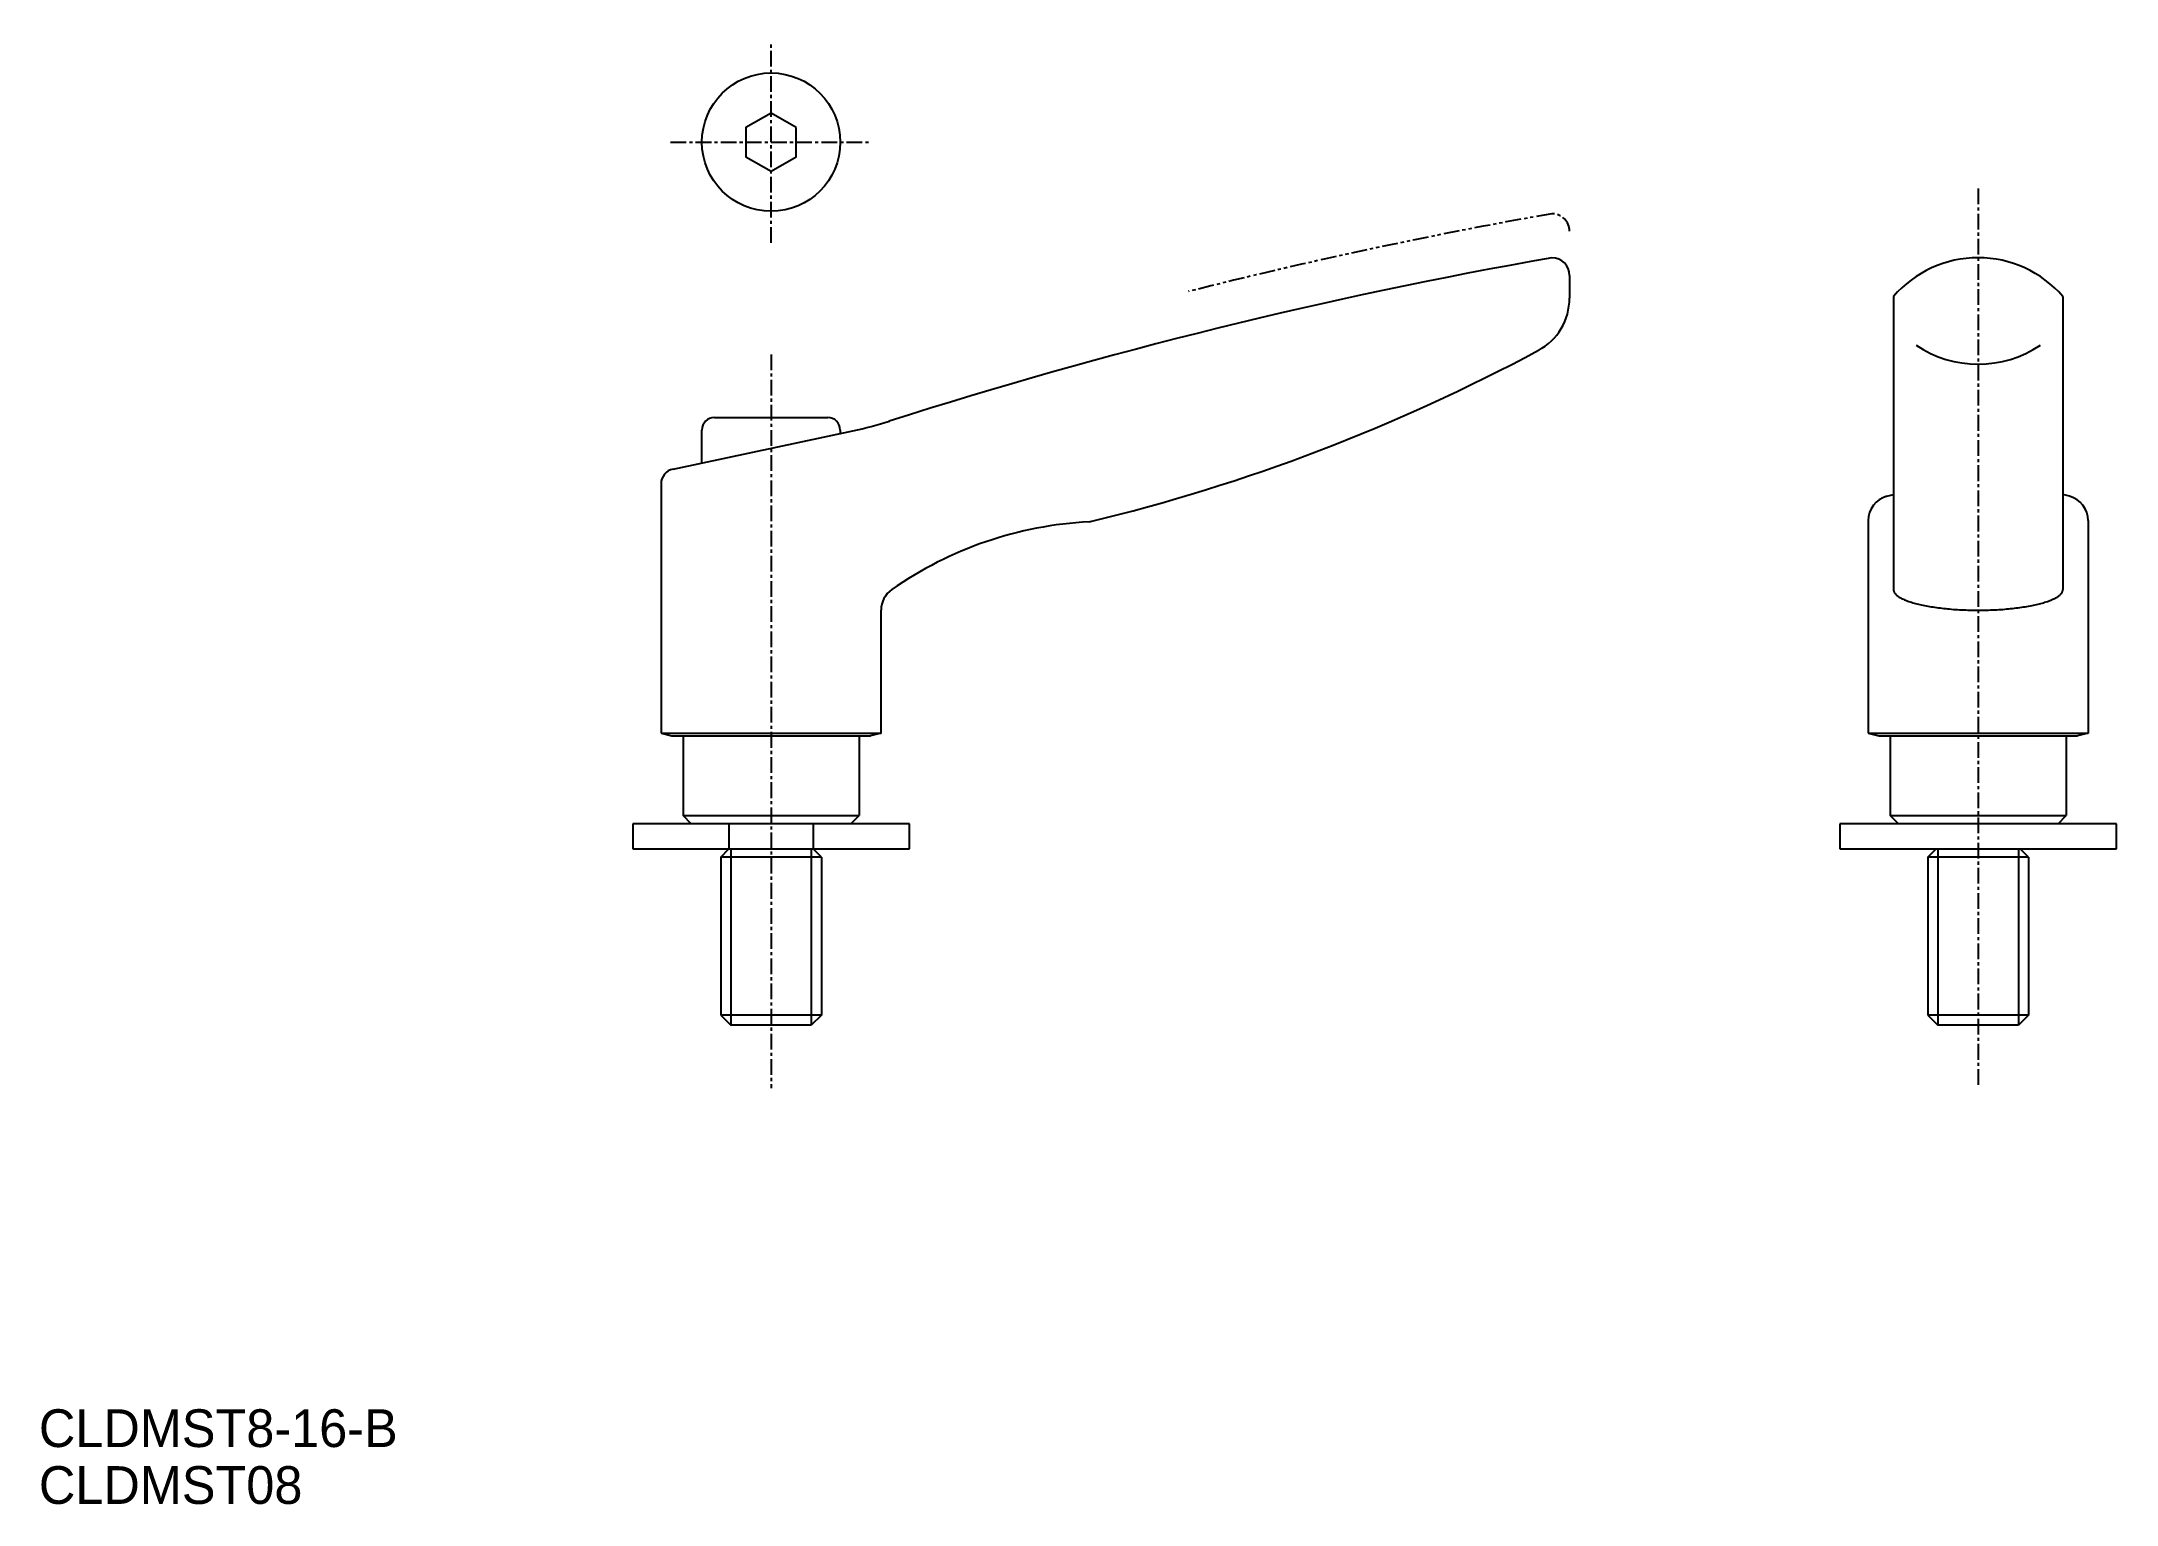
# Model space of a CAD drawing. Extents: x -18 to 147, y -14 to 102.
import ezdxf

# ---------------------------------------------------------------- set-up
doc = ezdxf.new("R2010")
doc.units = 0
doc.linetypes.add('CENTER', pattern=[2, 1.25, -0.25, 0.25, -0.25])
doc.linetypes.add('PHANTOM', pattern=[2.5, 1.25, -0.25, 0.25, -0.25, 0.25, -0.25])
doc.layers.get('0').update_dxf_attribs({"linetype": 'CONTINUOUS'})
doc.layers.add('CENTER', color=1, linetype='CENTER')

msp = doc.modelspace()

# ---------------------------------------------------------------- linework, layer by layer
at = {"color": 7, "linetype": 'CONTINUOUS'}
for p, q in [((103.5, 83.6), (103.5, 81.78)), ((129.26, 81.92), (129.26, 58.62)), ((142.74, 81.92), (142.74, 58.62)), ((32.2, 68.2), (46.5, 71.24)), ((34.5, 68.69), (34.5, 71.3)), ((35.5, 72.3), (44.5, 72.3)), ((45.5, 71.3), (45.5, 71.03)), ((31.25, 67.03), (31.25, 47.22)), ((128.74, 66.04), (129.26, 66.18)), ((143.26, 66.04), (142.74, 66.18)), ((127.25, 64.1), (127.25, 47.22)), ((144.75, 64.1), (144.75, 47.22)), ((48.75, 47.22), (48.75, 56.98)), ((31.25, 47.22), (48.75, 47.22)), ((31.25, 47.22), (32.09, 47)), ((32.09, 47), (47.91, 47)), ((33, 47), (33, 40.65)), ((47, 47), (47, 40.65)), ((48.75, 47.22), (47.91, 47)), ((127.25, 47.22), (144.75, 47.22)), ((127.25, 47.22), (128.09, 47)), ((128.09, 47), (143.91, 47)), ((129, 47), (129, 40.65)), ((143, 47), (143, 40.65)), ((144.75, 47.22), (143.91, 47)), ((51, 40), (29, 40)), ((29, 40), (29, 38)), ((33, 40.65), (47, 40.65)), ((33.65, 40), (33, 40.65)), ((46.35, 40), (33.65, 40)), ((36.65, 40), (36.65, 38)), ((43.35, 40), (43.35, 38)), ((46.35, 40), (47, 40.65)), ((51, 38), (51, 40)), ((147, 40), (125, 40)), ((125, 40), (125, 38)), ((129, 40.65), (143, 40.65)), ((129.65, 40), (129, 40.65)), ((142.35, 40), (129.65, 40)), ((142.35, 40), (143, 40.65)), ((147, 38), (147, 40)), ((29, 38), (36.65, 38)), ((36, 37.35), (36.65, 38)), ((36.65, 38), (43.35, 38)), ((44, 37.35), (43.35, 38)), ((43.35, 38), (51, 38)), ((125, 38), (147, 38)), ((132, 37.35), (132.65, 38)), ((140, 37.35), (139.35, 38)), ((36, 37.35), (36, 24.8)), ((44, 37.35), (36, 37.35)), ((44, 37.35), (44, 24.8)), ((132, 37.35), (132, 24.8)), ((140, 37.35), (132, 37.35)), ((140, 37.35), (140, 24.8)), ((44, 24.8), (36, 24.8)), ((36, 24.8), (36.8, 24)), ((44, 24.8), (43.2, 24)), ((140, 24.8), (132, 24.8)), ((132, 24.8), (132.8, 24)), ((140, 24.8), (139.2, 24)), ((43.2, 24), (36.8, 24)), ((139.2, 24), (132.8, 24))]:
    msp.add_line(p, q, dxfattribs=at)
at = {"color": 3, "linetype": 'CONTINUOUS'}
for p, q in [((36.8, 38), (36.8, 24)), ((43.2, 38), (43.2, 24)), ((132.8, 38), (132.8, 24)), ((139.2, 38), (139.2, 24))]:
    msp.add_line(p, q, dxfattribs=at)
at = {"color": 7, "linetype": 'CONTINUOUS'}
msp.add_lwpolyline([(42, 95.34), (40, 96.5), (38, 95.34), (38, 93.03), (40, 91.88), (42, 93.03)], close=True, dxfattribs=at)
msp.add_polyline3d([(129.26, 58.62, 0), (129.26, 58.58, 0), (129.27, 58.54, 0), (129.28, 58.5, 0), (129.29, 58.46, 0), (129.31, 58.42, 0), (129.33, 58.38, 0), (129.36, 58.34, 0), (129.39, 58.3, 0), (129.43, 58.26, 0), (129.46, 58.22, 0), (129.5, 58.18, 0), (129.55, 58.14, 0), (129.6, 58.11, 0), (129.66, 58.07, 0), (129.71, 58.03, 0), (129.77, 57.99, 0), (129.84, 57.96, 0), (129.91, 57.92, 0), (129.98, 57.88, 0), (130.06, 57.85, 0), (130.14, 57.81, 0), (130.22, 57.78, 0), (130.31, 57.74, 0), (130.4, 57.71, 0), (130.49, 57.68, 0), (130.59, 57.64, 0), (130.69, 57.61, 0), (130.79, 57.58, 0), (130.9, 57.55, 0), (131.01, 57.52, 0), (131.12, 57.49, 0), (131.24, 57.46, 0), (131.35, 57.43, 0), (131.47, 57.41, 0), (131.6, 57.38, 0), (131.72, 57.35, 0), (131.85, 57.33, 0), (131.99, 57.3, 0), (132.12, 57.28, 0), (132.26, 57.26, 0), (132.4, 57.24, 0), (132.53, 57.21, 0), (132.68, 57.19, 0), (132.82, 57.17, 0), (132.97, 57.16, 0), (133.12, 57.14, 0), (133.27, 57.12, 0), (133.42, 57.11, 0), (133.57, 57.09, 0), (133.73, 57.08, 0), (133.89, 57.06, 0), (134.04, 57.05, 0), (134.2, 57.04, 0), (134.36, 57.03, 0), (134.52, 57.02, 0), (134.69, 57.01, 0), (134.85, 57.01, 0), (135.01, 57, 0), (135.18, 56.99, 0), (135.34, 56.99, 0), (135.5, 56.99, 0), (135.67, 56.98, 0), (135.84, 56.98, 0), (136, 56.98, 0), (136.16, 56.98, 0), (136.33, 56.98, 0), (136.5, 56.99, 0), (136.66, 56.99, 0), (136.82, 56.99, 0), (136.99, 57, 0), (137.15, 57.01, 0), (137.31, 57.01, 0), (137.48, 57.02, 0), (137.64, 57.03, 0), (137.8, 57.04, 0), (137.96, 57.05, 0), (138.11, 57.06, 0), (138.27, 57.08, 0), (138.43, 57.09, 0), (138.58, 57.11, 0), (138.73, 57.12, 0), (138.88, 57.14, 0), (139.03, 57.16, 0), (139.18, 57.17, 0), (139.32, 57.19, 0), (139.47, 57.21, 0), (139.6, 57.24, 0), (139.74, 57.26, 0), (139.88, 57.28, 0), (140.01, 57.3, 0), (140.15, 57.33, 0), (140.28, 57.35, 0), (140.4, 57.38, 0), (140.53, 57.41, 0), (140.65, 57.43, 0), (140.76, 57.46, 0), (140.88, 57.49, 0), (140.99, 57.52, 0), (141.1, 57.55, 0), (141.21, 57.58, 0), (141.31, 57.61, 0), (141.41, 57.64, 0), (141.51, 57.68, 0), (141.6, 57.71, 0), (141.69, 57.74, 0), (141.78, 57.78, 0), (141.86, 57.81, 0), (141.94, 57.85, 0), (142.02, 57.88, 0), (142.09, 57.92, 0), (142.16, 57.96, 0), (142.23, 57.99, 0), (142.29, 58.03, 0), (142.34, 58.07, 0), (142.4, 58.11, 0), (142.45, 58.14, 0), (142.5, 58.18, 0), (142.54, 58.22, 0), (142.57, 58.26, 0), (142.61, 58.3, 0), (142.64, 58.34, 0), (142.67, 58.38, 0), (142.69, 58.42, 0), (142.71, 58.46, 0), (142.72, 58.5, 0), (142.73, 58.54, 0), (142.74, 58.58, 0), (142.74, 58.62, 0)], dxfattribs=at)
msp.add_circle((40, 94.19), 5.5, dxfattribs=at)
at = {"color": 3, "linetype": 'PHANTOM'}
for centre, radius, start, end in [((171.25, -305.48), 400, 99.9555, 104.1902), ((102.1, 87.1), 1.4, 0, 90)]:
    msp.add_arc(centre, radius, start, end, dxfattribs=at)
at = {"color": 7, "linetype": 'CONTINUOUS'}
for centre, radius, start, end in [((171.25, -308.98), 400, 99.9555, 107.7354), ((102.1, 83.6), 1.4, 0, 90), ((136, 76.09), 8.91, 40.8821, 139.1179), ((98.8, 81.78), 4.7, 298.2216, 0), ((30.09, 209.81), 150, 283.5758, 298.2216), ((136, 85.34), 8.8, 235.8143, 304.1857), ((35.5, 71.3), 1, 90, 180), ((44.5, 71.3), 1, 0, 90), ((40.27, 100.59), 30, 282, 287.7354), ((32.45, 67.03), 1.2, 102, 180), ((129.25, 64.1), 2, 104.832, 180), ((142.75, 64.1), 2, 0, 75.168), ((66.8, 34.04), 30, 92.8658, 124.9745), ((50.75, 56.98), 2, 124.9745, 180)]:
    msp.add_arc(centre, radius, start, end, dxfattribs=at)
at = {"layer": 'CENTER', "color": 1, "linetype": 'CENTER'}
for p, q in [((40, 86.19), (40, 102.19)), ((32, 94.19), (48, 94.19)), ((136, 90.5), (136, 19)), ((40, 77.3), (40, 19))]:
    msp.add_line(p, q, dxfattribs=at)

# ---------------------------------------------------------------- texts
for s, p in [('CLDMST8-16-B', (-18.23, -9.54)), ('CLDMST08', (-18.23, -14.06))]:
    msp.add_text(s, height=3).set_placement(p)

doc.saveas('drawing.dxf')
